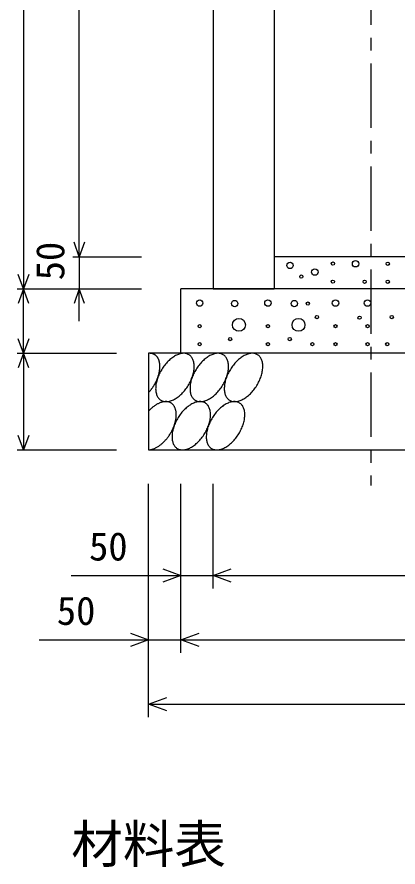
# Model space of a CAD drawing. Units: millimetres, scale not verified. Extents: x -16800 to 16800, y -5940 to 5940.
# Drawn here: x 11401 to 11992, y -2549 to -1229 of the extents above; entities that cross this region are included whole.
import ezdxf
from ezdxf.enums import TextEntityAlignment as Align

# ---------------------------------------------------------------- set-up
doc = ezdxf.new("R2010")
doc.units = ezdxf.units.MM
doc.header["$LTSCALE"] = 20
doc.linetypes.add('CHAIN1', pattern=[8, 5, -1, 1, -1])
for name, color, linetype, lineweight in [('0-0_DIM', 7, 'Continuous', 25), ('0-2_HATCH', 6, 'Continuous', 25), ('0-5_OUTLINE', 3, 'Continuous', 25), ('0-6_TXT', 7, 'Continuous', 25)]:
    doc.layers.add(name, color=color, linetype=linetype, lineweight=lineweight)
doc.styles.add('ＭＳ ゴシック', font='')
doc.styles.get('ＭＳ ゴシック').set_extended_font_data('MS Gothic')

msp = doc.modelspace()

# ---------------------------------------------------------------- linework, layer by layer
at = {"layer": '0-0_DIM', "linetype": 'CHAIN1'}
msp.add_line((11950, -181.24), (11950, -1956.54), dxfattribs=at)
at = {"layer": '0-0_DIM'}
for p, q in [((11410.8, -221.38), (11410.8, -1651.38)), ((11497.46, -1601.38), (11497.46, -301.88)), ((11487.46, -1601.38), (11594.13, -1601.38)), ((11497.46, -1601.38), (11497.46, -1651.38)), ((11400.8, -1651.38), (11594.13, -1651.38)), ((11410.8, -1751.38), (11410.8, -1651.38)), ((11497.46, -1701.38), (11497.46, -1651.38)), ((11400.8, -1751.38), (11555, -1751.38)), ((11410.8, -1751.38), (11410.8, -1901.38)), ((11400.8, -1901.38), (11555, -1901.38)), ((11605, -2316.4), (11605, -1954.05)), ((11655, -2216.4), (11655, -1954.05)), ((11705, -2116.4), (11705, -1954.05)), ((11485, -2096.4), (11705, -2096.4)), ((11705, -2096.4), (12795, -2096.4)), ((11435, -2196.4), (11655, -2196.4)), ((11655, -2196.4), (12845, -2196.4)), ((11605, -2296.4), (12895, -2296.4))]:
    msp.add_line(p, q, dxfattribs=at)
for points in [[(11505.67, -1578.83), (11497.46, -1601.38), (11489.26, -1578.83)], [(11419.01, -1628.83), (11410.8, -1651.38), (11402.59, -1628.83)], [(11419.01, -1673.93), (11410.8, -1651.38), (11402.59, -1673.93)], [(11505.67, -1673.93), (11497.46, -1651.38), (11489.26, -1673.93)], [(11419.01, -1728.83), (11410.8, -1751.38), (11402.59, -1728.83)], [(11419.01, -1773.93), (11410.8, -1751.38), (11402.59, -1773.93)], [(11419.01, -1878.83), (11410.8, -1901.38), (11402.59, -1878.83)], [(11626.81, -2086.13), (11655, -2096.4), (11626.81, -2106.66)], [(11733.19, -2106.66), (11705, -2096.4), (11733.19, -2086.13)], [(11576.81, -2186.13), (11605, -2196.4), (11576.81, -2206.66)], [(11683.19, -2206.66), (11655, -2196.4), (11683.19, -2186.13)], [(11633.19, -2306.66), (11605, -2296.4), (11633.19, -2286.13)]]:
    msp.add_lwpolyline(points, dxfattribs=at)
at = {"layer": '0-2_HATCH'}
for points in [[(11610.1, -1751.81), (11609.6, -1751.71), (11609.2, -1751.61), (11608.8, -1751.61), (11608.3, -1751.51), (11607.8, -1751.51), (11607.4, -1751.41), (11606.9, -1751.41), (11606.4, -1751.41), (11606, -1751.41), (11605.5, -1751.41), (11605, -1751.41)], [(11621.6, -1764.01), (11621.5, -1763.51), (11621.3, -1763.11), (11621.2, -1762.61), (11621, -1762.11), (11620.8, -1761.61), (11620.6, -1761.21), (11620.5, -1760.71), (11620.3, -1760.31), (11620, -1759.91), (11619.8, -1759.41), (11619.6, -1759.01), (11619.4, -1758.61), (11619.1, -1758.21), (11618.9, -1757.91), (11618.6, -1757.51), (11618.3, -1757.11), (11618.1, -1756.81), (11617.8, -1756.41), (11617.5, -1756.11), (11617.2, -1755.81), (11616.9, -1755.51), (11616.6, -1755.21), (11616.2, -1754.91), (11615.9, -1754.61), (11615.6, -1754.31), (11615.2, -1754.11), (11614.9, -1753.81), (11614.5, -1753.61), (11614.1, -1753.41), (11613.7, -1753.21), (11613.4, -1753.01), (11613, -1752.81), (11612.6, -1752.61), (11612.2, -1752.51), (11611.8, -1752.31), (11611.4, -1752.21), (11610.9, -1752.01), (11610.5, -1751.91), (11610.1, -1751.81)], [(11667.7, -1753.61), (11666.6, -1753.01), (11665.5, -1752.51), (11664.4, -1752.11), (11663.3, -1751.81), (11662, -1751.61), (11660.8, -1751.41), (11659.5, -1751.41), (11658.2, -1751.41), (11656.8, -1751.61), (11655.4, -1751.81), (11654, -1752.11), (11652.6, -1752.51), (11651.2, -1753.01), (11649.7, -1753.61), (11648.3, -1754.21), (11646.8, -1755.01), (11645.3, -1755.81), (11643.9, -1756.71), (11642.4, -1757.71), (11641, -1758.81), (11639.5, -1759.91), (11638.1, -1761.11), (11636.7, -1762.41), (11635.3, -1763.71), (11633.9, -1765.11), (11632.6, -1766.61), (11631.3, -1768.11), (11630, -1769.61), (11628.8, -1771.21), (11627.6, -1772.91), (11626.5, -1774.51), (11625.4, -1776.31), (11624.3, -1778.01), (11623.4, -1779.81), (11622.4, -1781.61), (11621.5, -1783.41), (11620.7, -1785.21), (11619.9, -1787.11), (11619.2, -1788.91)], [(11675.1, -1765.11), (11674.7, -1763.71), (11674.3, -1762.41), (11673.8, -1761.11), (11673.3, -1759.91), (11672.7, -1758.81), (11672, -1757.71), (11671.2, -1756.71), (11670.4, -1755.81), (11669.6, -1755.01), (11668.6, -1754.21), (11667.7, -1753.61)], [(11720.9, -1753.61), (11719.8, -1753.01), (11718.8, -1752.51), (11717.6, -1752.11), (11716.5, -1751.81), (11715.2, -1751.61), (11714, -1751.41), (11712.7, -1751.41), (11711.4, -1751.41), (11710, -1751.61), (11708.7, -1751.81), (11707.3, -1752.11), (11705.8, -1752.51), (11704.4, -1753.01), (11702.9, -1753.61), (11701.5, -1754.21), (11700, -1755.01), (11698.6, -1755.81), (11697.1, -1756.71), (11695.6, -1757.71), (11694.2, -1758.81), (11692.7, -1759.91), (11691.3, -1761.11), (11689.9, -1762.41), (11688.5, -1763.71), (11687.1, -1765.11), (11685.8, -1766.61), (11684.5, -1768.11), (11683.3, -1769.61), (11682, -1771.21), (11680.8, -1772.91), (11679.7, -1774.51), (11678.6, -1776.31), (11677.6, -1778.01), (11676.6, -1779.81), (11675.6, -1781.61), (11674.7, -1783.41), (11673.9, -1785.21), (11673.2, -1787.11), (11672.4, -1788.91)], [(11728.3, -1765.11), (11727.9, -1763.71), (11727.5, -1762.41), (11727, -1761.11), (11726.5, -1759.91), (11725.9, -1758.81), (11725.2, -1757.71), (11724.4, -1756.71), (11723.6, -1755.81), (11722.8, -1755.01), (11721.8, -1754.21), (11720.9, -1753.61)], [(11774.1, -1753.61), (11773, -1753.01), (11772, -1752.51), (11770.8, -1752.11), (11769.7, -1751.81), (11768.5, -1751.61), (11767.2, -1751.41), (11765.9, -1751.41), (11764.6, -1751.41), (11763.2, -1751.61), (11761.9, -1751.81), (11760.5, -1752.11), (11759, -1752.51), (11757.6, -1753.01), (11756.2, -1753.61), (11754.7, -1754.21), (11753.2, -1755.01), (11751.8, -1755.81), (11750.3, -1756.71), (11748.8, -1757.71), (11747.4, -1758.81), (11745.9, -1759.91), (11744.5, -1761.11), (11743.1, -1762.41), (11741.7, -1763.71), (11740.4, -1765.11), (11739, -1766.61), (11737.7, -1768.11), (11736.5, -1769.61), (11735.2, -1771.21), (11734, -1772.91), (11732.9, -1774.51), (11731.8, -1776.31), (11730.8, -1778.01), (11729.8, -1779.81), (11728.8, -1781.61), (11727.9, -1783.41), (11727.1, -1785.21), (11726.4, -1787.11), (11725.7, -1788.91)], [(11781.5, -1765.11), (11781.1, -1763.71), (11780.7, -1762.41), (11780.2, -1761.11), (11779.7, -1759.91), (11779.1, -1758.81), (11778.4, -1757.71), (11777.6, -1756.71), (11776.8, -1755.81), (11776, -1755.01), (11775.1, -1754.21), (11774.1, -1753.61)], [(11619.6, -1787.91), (11619.8, -1787.21), (11620, -1786.51), (11620.3, -1785.91), (11620.5, -1785.21), (11620.6, -1784.51), (11620.8, -1783.91), (11621, -1783.21), (11621.2, -1782.51), (11621.3, -1781.91), (11621.5, -1781.21), (11621.6, -1780.61), (11621.7, -1779.91), (11621.9, -1779.31), (11622, -1778.61), (11622.1, -1778.01), (11622.1, -1777.31), (11622.2, -1776.71), (11622.3, -1776.11), (11622.4, -1775.41), (11622.4, -1774.81), (11622.5, -1774.21), (11622.5, -1773.61), (11622.5, -1773.01), (11622.5, -1772.41), (11622.5, -1771.81), (11622.5, -1771.21), (11622.5, -1770.61), (11622.5, -1770.01), (11622.5, -1769.41), (11622.4, -1768.91), (11622.4, -1768.31), (11622.3, -1767.71), (11622.2, -1767.21), (11622.1, -1766.71), (11622.1, -1766.11), (11622, -1765.61), (11621.9, -1765.11), (11621.7, -1764.51), (11621.6, -1764.01)], [(11642, -1824.21), (11643.4, -1823.51), (11644.9, -1822.81), (11646.3, -1822.01), (11647.8, -1821.11), (11649.3, -1820.11), (11650.7, -1819.01), (11652.2, -1817.91), (11653.6, -1816.71), (11655, -1815.41), (11656.4, -1814.11), (11657.7, -1812.71), (11659.1, -1811.21), (11660.4, -1809.71), (11661.6, -1808.21), (11662.9, -1806.61), (11664.1, -1804.91), (11665.2, -1803.21), (11666.3, -1801.51), (11667.3, -1799.81), (11668.3, -1798.01), (11669.3, -1796.21), (11670.2, -1794.41), (11671, -1792.61), (11671.7, -1790.71), (11672.4, -1788.91), (11673.1, -1787.11), (11673.7, -1785.21), (11674.2, -1783.41), (11674.6, -1781.61), (11675, -1779.81), (11675.3, -1778.01), (11675.5, -1776.31), (11675.6, -1774.51), (11675.7, -1772.91), (11675.7, -1771.21), (11675.7, -1769.61), (11675.5, -1768.11), (11675.3, -1766.61), (11675.1, -1765.11)], [(11695.2, -1824.21), (11696.6, -1823.51), (11698.1, -1822.81), (11699.6, -1822.01), (11701, -1821.11), (11702.5, -1820.11), (11703.9, -1819.01), (11705.4, -1817.91), (11706.8, -1816.71), (11708.2, -1815.41), (11709.6, -1814.11), (11711, -1812.71), (11712.3, -1811.21), (11713.6, -1809.71), (11714.9, -1808.21), (11716.1, -1806.61), (11717.3, -1804.91), (11718.4, -1803.21), (11719.5, -1801.51), (11720.5, -1799.81), (11721.5, -1798.01), (11722.5, -1796.21), (11723.4, -1794.41), (11724.2, -1792.61), (11725, -1790.71), (11725.7, -1788.91), (11726.3, -1787.11), (11726.9, -1785.21), (11727.4, -1783.41), (11727.8, -1781.61), (11728.2, -1779.81), (11728.5, -1778.01), (11728.7, -1776.31), (11728.9, -1774.51), (11728.9, -1772.91), (11728.9, -1771.21), (11728.9, -1769.61), (11728.8, -1768.11), (11728.6, -1766.61), (11728.3, -1765.11)], [(11748.4, -1824.21), (11749.8, -1823.51), (11751.3, -1822.81), (11752.8, -1822.01), (11754.2, -1821.11), (11755.7, -1820.11), (11757.1, -1819.01), (11758.6, -1817.91), (11760, -1816.71), (11761.4, -1815.41), (11762.8, -1814.11), (11764.2, -1812.71), (11765.5, -1811.21), (11766.8, -1809.71), (11768.1, -1808.21), (11769.3, -1806.61), (11770.5, -1804.91), (11771.6, -1803.21), (11772.7, -1801.51), (11773.8, -1799.81), (11774.8, -1798.01), (11775.7, -1796.21), (11776.6, -1794.41), (11777.4, -1792.61), (11778.2, -1790.71), (11778.9, -1788.91), (11779.5, -1787.11), (11780.1, -1785.21), (11780.6, -1783.41), (11781, -1781.61), (11781.4, -1779.81), (11781.7, -1778.01), (11781.9, -1776.31), (11782.1, -1774.51), (11782.1, -1772.91), (11782.2, -1771.21), (11782.1, -1769.61), (11782, -1768.11), (11781.8, -1766.61), (11781.5, -1765.11)], [(11605, -1812.21), (11605.5, -1811.71), (11606, -1811.11), (11606.4, -1810.61), (11606.9, -1810.01), (11607.4, -1809.51), (11607.8, -1808.91), (11608.3, -1808.31), (11608.8, -1807.81), (11609.2, -1807.21), (11609.6, -1806.61), (11610.1, -1806.01), (11610.5, -1805.41), (11610.9, -1804.81), (11611.4, -1804.21), (11611.8, -1803.61), (11612.2, -1803.01), (11612.6, -1802.31), (11613, -1801.71), (11613.4, -1801.11), (11613.7, -1800.41), (11614.1, -1799.81), (11614.5, -1799.21), (11614.9, -1798.51), (11615.2, -1797.91), (11615.6, -1797.21), (11615.9, -1796.51), (11616.2, -1795.91), (11616.6, -1795.21), (11616.9, -1794.61), (11617.2, -1793.91), (11617.5, -1793.21), (11617.8, -1792.61), (11618.1, -1791.91), (11618.3, -1791.21), (11618.6, -1790.61), (11618.9, -1789.91), (11619.1, -1789.21), (11619.4, -1788.61), (11619.6, -1787.91)], [(11619.2, -1788.91), (11618.6, -1790.71), (11618, -1792.61), (11617.5, -1794.41), (11617.1, -1796.21), (11616.7, -1798.01), (11616.4, -1799.81), (11616.2, -1801.51), (11616, -1803.21), (11616, -1804.91), (11615.9, -1806.61), (11616, -1808.21), (11616.1, -1809.71), (11616.3, -1811.21), (11616.6, -1812.71), (11617, -1814.11), (11617.4, -1815.41), (11617.9, -1816.71), (11618.4, -1817.91), (11619, -1819.01), (11619.7, -1820.11), (11620.5, -1821.11), (11621.3, -1822.01), (11622.1, -1822.81), (11623.1, -1823.51), (11624, -1824.21), (11625.1, -1824.81), (11626.1, -1825.31), (11627.3, -1825.71), (11628.4, -1826.01), (11629.7, -1826.21), (11630.9, -1826.31), (11632.2, -1826.41), (11633.5, -1826.31), (11634.9, -1826.21), (11636.2, -1826.01), (11637.6, -1825.71), (11639.1, -1825.31), (11640.5, -1824.81), (11642, -1824.21)], [(11672.4, -1788.91), (11671.8, -1790.71), (11671.2, -1792.61), (11670.7, -1794.41), (11670.3, -1796.21), (11669.9, -1798.01), (11669.6, -1799.81), (11669.4, -1801.51), (11669.3, -1803.21), (11669.2, -1804.91), (11669.2, -1806.61), (11669.2, -1808.21), (11669.3, -1809.71), (11669.6, -1811.21), (11669.8, -1812.71), (11670.2, -1814.11), (11670.6, -1815.41), (11671.1, -1816.71), (11671.6, -1817.91), (11672.2, -1819.01), (11672.9, -1820.11), (11673.7, -1821.11), (11674.5, -1822.01), (11675.3, -1822.81), (11676.3, -1823.51), (11677.2, -1824.21), (11678.3, -1824.81), (11679.3, -1825.31), (11680.5, -1825.71), (11681.6, -1826.01), (11682.9, -1826.21), (11684.1, -1826.31), (11685.4, -1826.41), (11686.7, -1826.31), (11688.1, -1826.21), (11689.5, -1826.01), (11690.9, -1825.71), (11692.3, -1825.31), (11693.7, -1824.81), (11695.2, -1824.21)], [(11725.7, -1788.91), (11725, -1790.71), (11724.4, -1792.61), (11723.9, -1794.41), (11723.5, -1796.21), (11723.1, -1798.01), (11722.8, -1799.81), (11722.6, -1801.51), (11722.5, -1803.21), (11722.4, -1804.91), (11722.4, -1806.61), (11722.4, -1808.21), (11722.6, -1809.71), (11722.8, -1811.21), (11723, -1812.71), (11723.4, -1814.11), (11723.8, -1815.41), (11724.3, -1816.71), (11724.8, -1817.91), (11725.4, -1819.01), (11726.1, -1820.11), (11726.9, -1821.11), (11727.7, -1822.01), (11728.5, -1822.81), (11729.5, -1823.51), (11730.4, -1824.21), (11731.5, -1824.81), (11732.6, -1825.31), (11733.7, -1825.71), (11734.9, -1826.01), (11736.1, -1826.21), (11737.3, -1826.31), (11738.6, -1826.41), (11739.9, -1826.31), (11741.3, -1826.21), (11742.7, -1826.01), (11744.1, -1825.71), (11745.5, -1825.31), (11746.9, -1824.81), (11748.4, -1824.21)], [(11614.9, -1832.41), (11614, -1833.11), (11613.1, -1833.81), (11612.1, -1834.51), (11611.2, -1835.21), (11610.3, -1836.01), (11609.4, -1836.81), (11608.5, -1837.61), (11607.6, -1838.51), (11606.7, -1839.41), (11605.9, -1840.31), (11605, -1841.21)], [(11645, -1834.11), (11644.6, -1833.41), (11644.1, -1832.81), (11643.7, -1832.11), (11643.2, -1831.51), (11642.6, -1830.91), (11642.1, -1830.41), (11641.5, -1829.91), (11640.9, -1829.41), (11640.3, -1828.91), (11639.7, -1828.51), (11639, -1828.21), (11638.4, -1827.81), (11637.7, -1827.51), (11636.9, -1827.21), (11636.2, -1827.01), (11635.4, -1826.81), (11634.7, -1826.61), (11633.9, -1826.51), (11633.1, -1826.41), (11632.2, -1826.41), (11631.4, -1826.41), (11630.6, -1826.41), (11629.7, -1826.51), (11628.8, -1826.61), (11627.9, -1826.71), (11627, -1826.91), (11626.1, -1827.11), (11625.2, -1827.41), (11624.3, -1827.61), (11623.4, -1828.01), (11622.5, -1828.31), (11621.5, -1828.71), (11620.6, -1829.11), (11619.6, -1829.61), (11618.7, -1830.11), (11617.8, -1830.61), (11616.8, -1831.21), (11615.9, -1831.81), (11614.9, -1832.41)], [(11639, -1875.51), (11639.7, -1874.41), (11640.3, -1873.21), (11640.9, -1872.11), (11641.5, -1870.91), (11642.1, -1869.71), (11642.6, -1868.61), (11643.2, -1867.41), (11643.7, -1866.21), (11644.1, -1865.01), (11644.6, -1863.91), (11645, -1862.71), (11645.4, -1861.51), (11645.7, -1860.31), (11646.1, -1859.11), (11646.4, -1858.01), (11646.7, -1856.81), (11646.9, -1855.61), (11647.1, -1854.51), (11647.3, -1853.31), (11647.5, -1852.21), (11647.6, -1851.11), (11647.7, -1850.01), (11647.8, -1848.91), (11647.8, -1847.81), (11647.9, -1846.81), (11647.8, -1845.71), (11647.8, -1844.71), (11647.7, -1843.71), (11647.6, -1842.71), (11647.5, -1841.71), (11647.3, -1840.81), (11647.1, -1839.91), (11646.9, -1839.01), (11646.7, -1838.11), (11646.4, -1837.31), (11646.1, -1836.41), (11645.7, -1835.61), (11645.4, -1834.91), (11645, -1834.11)], [(11693, -1828.61), (11691.9, -1828.01), (11690.9, -1827.51), (11689.7, -1827.11), (11688.6, -1826.81), (11687.4, -1826.61), (11686.1, -1826.41), (11684.8, -1826.41), (11683.5, -1826.41), (11682.1, -1826.61), (11680.8, -1826.81), (11679.4, -1827.11), (11677.9, -1827.51), (11676.5, -1828.01), (11675.1, -1828.61), (11673.6, -1829.21), (11672.1, -1830.01), (11670.7, -1830.81), (11669.2, -1831.71), (11667.7, -1832.71), (11666.3, -1833.81), (11664.8, -1834.91), (11663.4, -1836.11), (11662, -1837.41), (11660.6, -1838.71), (11659.3, -1840.11), (11657.9, -1841.51), (11656.6, -1843.01), (11655.4, -1844.61), (11654.1, -1846.21), (11653, -1847.81), (11651.8, -1849.51), (11650.7, -1851.21), (11649.7, -1853.01), (11648.7, -1854.81), (11647.7, -1856.61), (11646.9, -1858.41), (11646, -1860.21), (11645.3, -1862.01), (11644.6, -1863.91)], [(11700.4, -1840.11), (11700, -1838.71), (11699.6, -1837.41), (11699.1, -1836.11), (11698.6, -1834.91), (11698, -1833.81), (11697.3, -1832.71), (11696.5, -1831.71), (11695.7, -1830.81), (11694.9, -1830.01), (11694, -1829.21), (11693, -1828.61)], [(11746.2, -1828.61), (11745.2, -1828.01), (11744.1, -1827.51), (11743, -1827.11), (11741.8, -1826.81), (11740.6, -1826.61), (11739.3, -1826.41), (11738, -1826.41), (11736.7, -1826.41), (11735.4, -1826.61), (11734, -1826.81), (11732.6, -1827.11), (11731.2, -1827.51), (11729.7, -1828.01), (11728.3, -1828.61), (11726.8, -1829.21), (11725.3, -1830.01), (11723.9, -1830.81), (11722.4, -1831.71), (11720.9, -1832.71), (11719.5, -1833.81), (11718, -1834.91), (11716.6, -1836.11), (11715.2, -1837.41), (11713.8, -1838.71), (11712.5, -1840.11), (11711.1, -1841.51), (11709.8, -1843.01), (11708.6, -1844.61), (11707.3, -1846.21), (11706.2, -1847.81), (11705, -1849.51), (11703.9, -1851.21), (11702.9, -1853.01), (11701.9, -1854.81), (11700.9, -1856.61), (11700.1, -1858.41), (11699.2, -1860.21), (11698.5, -1862.01), (11697.8, -1863.91)], [(11753.6, -1840.11), (11753.3, -1838.71), (11752.8, -1837.41), (11752.4, -1836.11), (11751.8, -1834.91), (11751.2, -1833.81), (11750.5, -1832.71), (11749.8, -1831.71), (11749, -1830.81), (11748.1, -1830.01), (11747.2, -1829.21), (11746.2, -1828.61)], [(11667.3, -1899.21), (11668.7, -1898.51), (11670.2, -1897.81), (11671.7, -1897.01), (11673.1, -1896.01), (11674.6, -1895.11), (11676, -1894.01), (11677.5, -1892.91), (11678.9, -1891.71), (11680.3, -1890.41), (11681.7, -1889.11), (11683.1, -1887.71), (11684.4, -1886.21), (11685.7, -1884.71), (11687, -1883.21), (11688.2, -1881.61), (11689.4, -1879.91), (11690.5, -1878.21), (11691.6, -1876.51), (11692.7, -1874.81), (11693.7, -1873.01), (11694.6, -1871.21), (11695.5, -1869.41), (11696.3, -1867.61), (11697.1, -1865.71), (11697.8, -1863.91), (11698.4, -1862.01), (11699, -1860.21), (11699.5, -1858.41), (11699.9, -1856.61), (11700.3, -1854.81), (11700.6, -1853.01), (11700.8, -1851.31), (11701, -1849.51), (11701.1, -1847.91), (11701.1, -1846.21), (11701, -1844.61), (11700.9, -1843.11), (11700.7, -1841.51), (11700.4, -1840.11)], [(11720.5, -1899.21), (11721.9, -1898.51), (11723.4, -1897.81), (11724.9, -1897.01), (11726.3, -1896.01), (11727.8, -1895.11), (11729.3, -1894.01), (11730.7, -1892.91), (11732.1, -1891.71), (11733.5, -1890.41), (11734.9, -1889.11), (11736.3, -1887.71), (11737.6, -1886.21), (11738.9, -1884.71), (11740.2, -1883.21), (11741.4, -1881.61), (11742.6, -1879.91), (11743.7, -1878.21), (11744.8, -1876.51), (11745.9, -1874.81), (11746.9, -1873.01), (11747.8, -1871.21), (11748.7, -1869.41), (11749.5, -1867.61), (11750.3, -1865.71), (11751, -1863.91), (11751.6, -1862.01), (11752.2, -1860.21), (11752.7, -1858.41), (11753.1, -1856.61), (11753.5, -1854.81), (11753.8, -1853.01), (11754, -1851.31), (11754.2, -1849.51), (11754.3, -1847.91), (11754.3, -1846.21), (11754.2, -1844.61), (11754.1, -1843.11), (11753.9, -1841.51), (11753.6, -1840.11)], [(11644.6, -1863.91), (11643.9, -1865.71), (11643.4, -1867.61), (11642.8, -1869.41), (11642.4, -1871.21), (11642, -1873.01), (11641.7, -1874.81), (11641.5, -1876.51), (11641.4, -1878.21), (11641.3, -1879.91), (11641.3, -1881.61), (11641.3, -1883.21), (11641.5, -1884.71), (11641.7, -1886.21), (11641.9, -1887.71), (11642.3, -1889.11), (11642.7, -1890.41), (11643.2, -1891.71), (11643.7, -1892.91), (11644.4, -1894.01), (11645, -1895.11), (11645.8, -1896.01), (11646.6, -1897.01), (11647.5, -1897.81), (11648.4, -1898.51), (11649.3, -1899.21), (11650.4, -1899.81), (11651.5, -1900.31), (11652.6, -1900.71), (11653.8, -1901.01), (11655, -1901.21), (11656.2, -1901.31), (11657.5, -1901.41), (11658.8, -1901.31), (11660.2, -1901.21), (11661.6, -1901.01), (11663, -1900.71), (11664.4, -1900.31), (11665.8, -1899.81), (11667.3, -1899.21)], [(11697.8, -1863.91), (11697.1, -1865.71), (11696.6, -1867.61), (11696.1, -1869.41), (11695.6, -1871.21), (11695.3, -1873.01), (11695, -1874.81), (11694.7, -1876.51), (11694.6, -1878.21), (11694.5, -1879.91), (11694.5, -1881.61), (11694.5, -1883.21), (11694.7, -1884.71), (11694.9, -1886.21), (11695.1, -1887.71), (11695.5, -1889.11), (11695.9, -1890.41), (11696.4, -1891.71), (11696.9, -1892.91), (11697.6, -1894.01), (11698.2, -1895.11), (11699, -1896.01), (11699.8, -1897.01), (11700.7, -1897.81), (11701.6, -1898.51), (11702.6, -1899.21), (11703.6, -1899.81), (11704.7, -1900.31), (11705.8, -1900.71), (11707, -1901.01), (11708.2, -1901.21), (11709.4, -1901.31), (11710.7, -1901.41), (11712, -1901.31), (11713.4, -1901.21), (11714.8, -1901.01), (11716.2, -1900.71), (11717.6, -1900.31), (11719, -1899.81), (11720.5, -1899.21)], [(11605, -1901.41), (11605.9, -1901.31), (11606.7, -1901.21), (11607.6, -1901.11), (11608.5, -1901.01), (11609.4, -1900.81), (11610.3, -1900.51), (11611.2, -1900.21), (11612.1, -1899.91), (11613.1, -1899.61), (11614, -1899.21), (11614.9, -1898.81), (11615.9, -1898.41), (11616.8, -1897.91), (11617.8, -1897.41), (11618.7, -1896.81), (11619.6, -1896.21), (11620.6, -1895.61), (11621.5, -1895.01), (11622.5, -1894.31), (11623.4, -1893.61), (11624.3, -1892.81), (11625.2, -1892.11), (11626.1, -1891.31), (11627, -1890.51), (11627.9, -1889.61), (11628.8, -1888.71), (11629.7, -1887.81), (11630.6, -1886.91), (11631.4, -1886.01), (11632.2, -1885.01), (11633.1, -1884.01), (11633.9, -1883.01), (11634.7, -1882.01), (11635.4, -1880.91), (11636.2, -1879.91), (11636.9, -1878.81), (11637.7, -1877.71), (11638.4, -1876.61), (11639, -1875.51)]]:
    msp.add_lwpolyline(points, dxfattribs=at)
for centre, radius in [((11824.37, -1614.88), 5), ((11890.93, -1612.07), 2.5), ((11926.09, -1612.35), 5), ((11976, -1612.35), 2.5), ((11862.89, -1625.2), 5), ((11841.86, -1632.2), 2.5), ((11890.93, -1640.08), 2.5), ((11940.11, -1640.36), 2.5), ((11976, -1640.36), 2.5), ((11684.2, -1673.33), 5), ((11738.52, -1674.2), 5), ((11790.12, -1673.33), 5), ((11831.02, -1674.2), 5), ((11852.05, -1674.2), 2.5), ((11894.94, -1673.33), 5), ((11944.64, -1673.33), 5), ((11745.06, -1707.21), 10), ((11837.55, -1707.21), 10), ((11866.06, -1695.21), 2.5), ((11932.22, -1696.12), 2.5), ((11982.23, -1695.21), 2.5), ((11684.2, -1709.22), 2.5), ((11790.12, -1709.22), 2.5), ((11894.94, -1709.22), 2.5), ((11944.64, -1709.22), 2.5), ((11731.51, -1729.36), 2.5), ((11824.01, -1729.36), 2.5), ((11684.2, -1737.23), 2.5), ((11790.12, -1737.23), 2.5), ((11859.05, -1737.23), 2.5), ((11894.94, -1737.23), 2.5), ((11944.64, -1737.23), 2.5), ((11975.22, -1737.23), 2.5)]:
    msp.add_circle(centre, radius, dxfattribs=at)
at = {"layer": '0-5_OUTLINE'}
for p, q in [((11705, -410.88), (11705, -1651.38)), ((11800, -571.38), (11800, -1651.38)), ((12100, -1601.38), (11800, -1601.38)), ((12845, -1651.38), (11655, -1651.38)), ((11655, -1751.38), (11655, -1651.38)), ((11705, -1651.38), (11800, -1651.38)), ((12895, -1751.38), (11605, -1751.38)), ((11605, -1751.38), (11605, -1901.38))]:
    msp.add_line(p, q, dxfattribs=at)
msp.add_lwpolyline([(11605, -1901.38), (12895, -1901.38), (12895, -1751.38)], dxfattribs=at)

# ---------------------------------------------------------------- texts
at = {"layer": '0-0_DIM', "style": 'ＭＳ ゴシック'}
msp.add_text('50', height=43.99, rotation=90, dxfattribs=at).set_placement((11487.46, -1638.05), align=Align.BOTTOM_LEFT)
for p in [(11512.56, -2086.4), (11462.56, -2186.4)]:
    msp.add_text('50', height=43.99, dxfattribs=at).set_placement(p, align=Align.BOTTOM_LEFT)
at = {"layer": '0-6_TXT', "style": 'ＭＳ ゴシック'}
msp.add_text('材料表', height=58.65, dxfattribs=at).set_placement((11485, -2560.34), align=Align.BOTTOM_LEFT)

doc.saveas('drawing.dxf')
